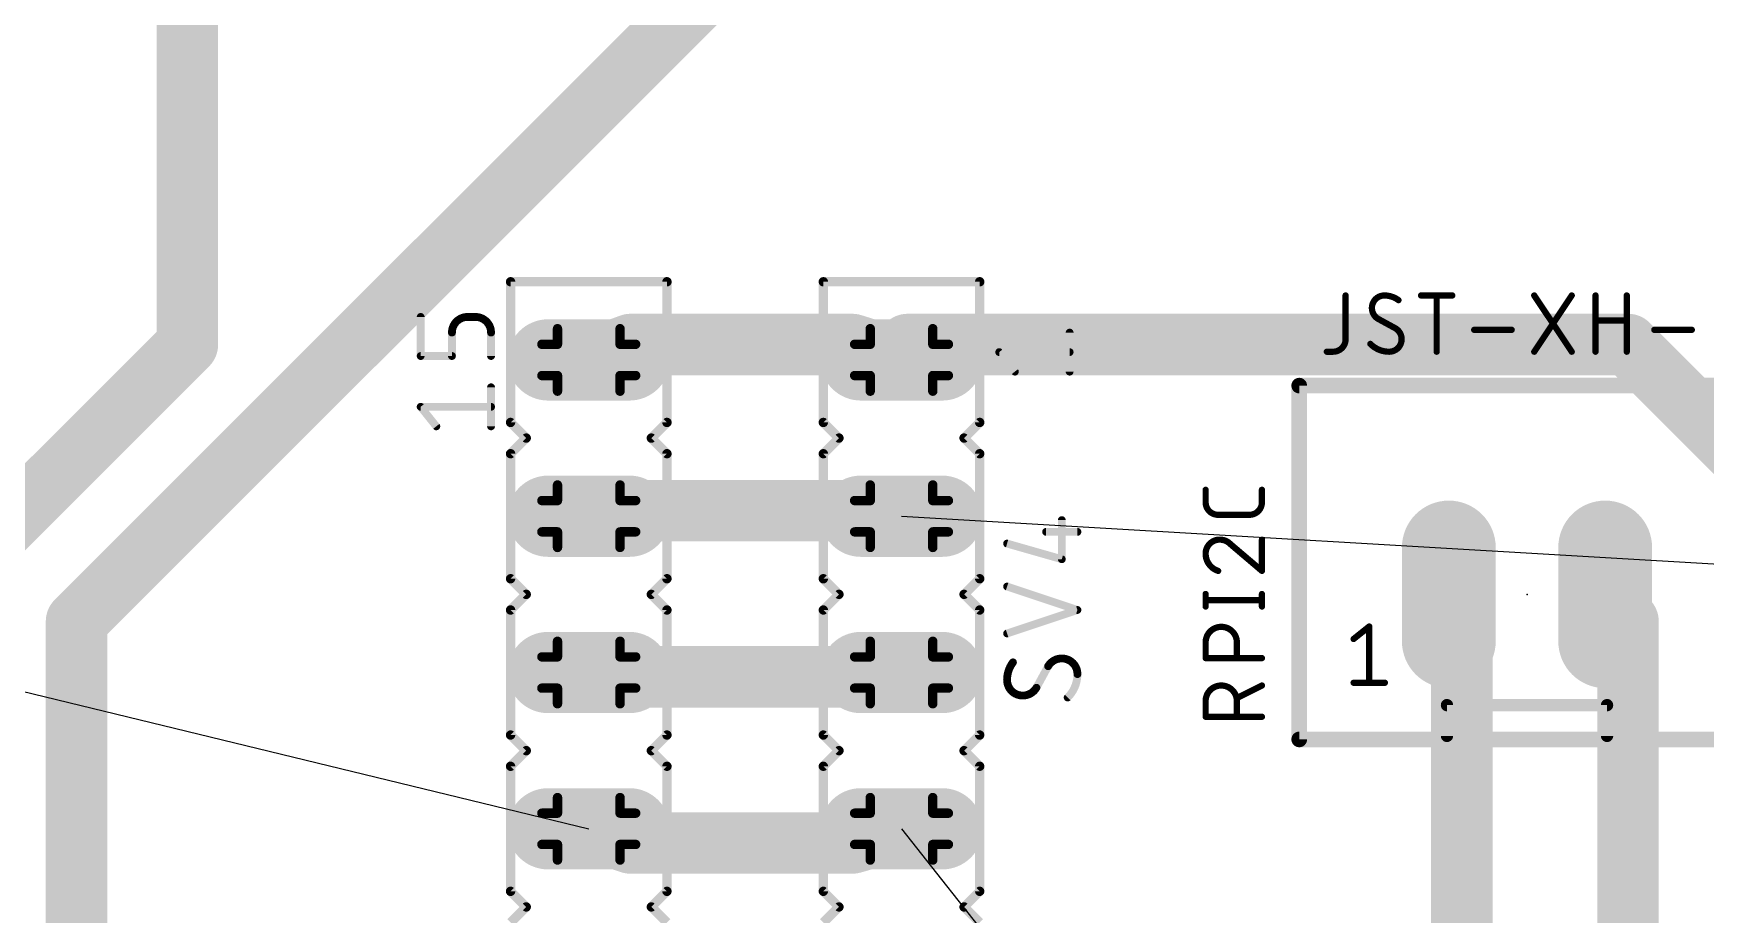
# Model space of a CAD drawing. Extents: x -1 to 132, y 0 to 67.
# Drawn here: x 40.7 to 67.86, y 38.44 to 52.76 of the extents above; entities that cross this region are included whole.
import ezdxf

# ---------------------------------------------------------------- set-up
doc = ezdxf.new("R2010")
doc.units = 0
for name, color, linetype in [('16', 132, 'CONTINUOUS'), ('17', 110, 'CONTINUOUS'), ('19', 53, 'CONTINUOUS'), ('21', 253, 'CONTINUOUS'), ('23', 53, 'CONTINUOUS'), ('25', 253, 'CONTINUOUS'), ('27', 253, 'CONTINUOUS'), ('51', 253, 'CONTINUOUS')]:
    doc.layers.add(name, color=color, linetype=linetype)

# ---------------------------------------------------------------- blocks, each defined once
blk = doc.blocks.new('LONGP100')
at = {"const_width": 1}
blk.add_lwpolyline([(-0.5, 0), (0.5, 0)], dxfattribs=at)
at = {"const_width": 0.5}
for points in [[(-0.5, 0.25, 1), (-0.5, -0.25)], [(0.5, -0.25, 1), (0.5, 0.25)]]:
    blk.add_lwpolyline(points, format="xyb", dxfattribs=at)
blk = doc.blocks.new('RECT')
blk.add_solid([(-0.5, -0.5), (0.5, -0.5), (-0.5, 0.5), (0.5, 0.5)])

msp = doc.modelspace()

# ---------------------------------------------------------------- linework, layer by layer
at = {"layer": '16', "const_width": 1}
for points in [[(41.4, 43.2), (56.7, 58.5)], [(43.2, 47.7), (43.2, 58.5)], [(39.6, 44.1), (43.2, 47.7)], [(50.4, 47.7), (49.72, 47.45)], [(54, 47.7), (50.4, 47.7)], [(54, 47.7), (54.8, 47.45)], [(54.9, 47.7), (54.8, 47.45)], [(54.9, 47.7), (66.6, 47.7)], [(66.6, 47.7), (70.2, 44.1)], [(50.4, 45), (49.72, 44.91)], [(54, 45), (50.4, 45)], [(54, 45), (54.8, 44.91)], [(63.9, 43.2), (63.69, 43.64)], [(66.6, 43.2), (66.23, 43.64)], [(41.4, 32.4), (41.4, 43.2)], [(63.9, 36), (63.9, 43.2)], [(66.6, 36.9), (66.6, 43.2)], [(50.4, 42.3), (49.72, 42.37)], [(54, 42.3), (50.4, 42.3)], [(54, 42.3), (54.8, 42.37)], [(50.4, 39.6), (49.72, 39.83)], [(54, 39.6), (54.8, 39.83)], [(54, 39.6), (50.4, 39.6)]]:
    msp.add_lwpolyline(points, dxfattribs=at)
at = {"layer": '16', "const_width": 0.5}
for points in [[(43.3768, 47.5232, 1), (43.0232, 47.8768)], [(50.4, 47.95, 1), (50.4, 47.45)], [(50.4863, 47.4654, 1), (50.3137, 47.9346)], [(54.0746, 47.9386, 1), (53.9254, 47.4614)], [(54, 47.45, 1), (54, 47.95)], [(54.9, 47.95, 1), (54.9, 47.45)], [(55.1321, 47.6072, 1), (54.6679, 47.7928)], [(66.7768, 47.8768, 1), (66.4232, 47.5232)], [(66.6, 47.45, 1), (66.6, 47.95)], [(42.95, 47.7, 1), (43.45, 47.7)], [(49.6337, 47.6846, 1), (49.8063, 47.2154)], [(54.7254, 47.2114, 1), (54.8746, 47.6886)], [(54.5679, 47.5428, 1), (55.0321, 47.3572)], [(49.6872, 45.1578, 1), (49.7528, 44.6622)], [(50.4, 45.25, 1), (50.4, 44.75)], [(50.4328, 44.7522, 1), (50.3672, 45.2478)], [(54.0279, 45.2484, 1), (53.9721, 44.7516)], [(54, 44.75, 1), (54, 45.25)], [(54.7721, 44.6616, 1), (54.8279, 45.1584)], [(63.9156, 43.7477, 1), (63.4644, 43.5323)], [(66.4213, 43.8009, 1), (66.0387, 43.4791)], [(41.65, 43.2, 1), (41.15, 43.2)], [(41.2232, 43.3768, 1), (41.5768, 43.0232)], [(64.15, 43.2, 1), (63.65, 43.2)], [(63.6744, 43.0923, 1), (64.1256, 43.3077)], [(66.85, 43.2, 1), (66.35, 43.2)], [(66.4087, 43.0391, 1), (66.7913, 43.3609)], [(49.7456, 42.6187, 1), (49.6944, 42.1213)], [(50.4, 42.55, 1), (50.4, 42.05)], [(50.3744, 42.0513, 1), (50.4256, 42.5487)], [(53.9782, 42.549, 1), (54.0218, 42.051)], [(54, 42.05, 1), (54, 42.55)], [(54.8218, 42.121, 1), (54.7782, 42.619)], [(49.8001, 40.0668, 1), (49.6399, 39.5932)], [(54.8691, 39.5897, 1), (54.7309, 40.0703)], [(50.4, 39.85, 1), (50.4, 39.35)], [(50.3199, 39.3632, 1), (50.4801, 39.8368)], [(53.9309, 39.8403, 1), (54.0691, 39.3597)], [(54, 39.35, 1), (54, 39.85)]]:
    msp.add_lwpolyline(points, format="xyb", dxfattribs=at)
at = {"layer": '19'}
for p, q in [((10.89, 49.26), (49.72, 39.83)), ((54.8, 44.91), (76.39, 43.64)), ((54.8, 39.83), (73.85, 15.7))]:
    msp.add_line(p, q, dxfattribs=at)
at = {"layer": '21'}
for points, const_width in [([(48.45, 48.72), (48.45, 46.434)], 0.1524), ([(50.99, 48.72), (48.45, 48.72)], 0.1524), ([(50.99, 46.434), (50.99, 48.72)], 0.1524), ([(56.07, 48.72), (53.53, 48.72)], 0.1524), ([(53.53, 48.72), (53.53, 46.434)], 0.1524), ([(56.07, 46.434), (56.07, 48.72)], 0.1524), ([(46.9895, 47.5135), (46.9895, 48.1485)], 0.127), ([(47.8785, 48.1485), (47.7515, 48.1485)], 0.127), ([(47.4975, 47.8945), (47.4975, 47.5135)], 0.127), ([(48.1325, 47.5135), (48.1325, 47.8945)], 0.127), ([(57.5305, 47.2595), (57.5305, 47.8945)], 0.127), ([(47.4975, 47.5135), (46.9895, 47.5135)], 0.127), ([(56.6415, 47.2595), (56.3875, 47.577)], 0.127), ([(56.3875, 47.577), (57.5305, 47.577)], 0.127), ([(48.1325, 46.3705), (48.1325, 47.0055)], 0.127), ([(68.66, 47.0325), (61.26, 47.0325)], 0.254), ([(61.26, 47.0325), (61.26, 41.2825)], 0.254), ([(47.2435, 46.3705), (46.9895, 46.688)], 0.127), ([(46.9895, 46.688), (48.1325, 46.688)], 0.127), ([(48.45, 46.434), (48.704, 46.18)], 0.1524), ([(50.736, 46.18), (50.99, 46.434)], 0.1524), ([(53.53, 46.434), (53.784, 46.18)], 0.1524), ([(55.816, 46.18), (56.07, 46.434)], 0.1524), ([(48.704, 46.18), (48.45, 45.926)], 0.1524), ([(50.99, 45.926), (50.736, 46.18)], 0.1524), ([(53.784, 46.18), (53.53, 45.926)], 0.1524), ([(56.07, 45.926), (55.816, 46.18)], 0.1524), ([(48.45, 45.926), (48.45, 43.894)], 0.1524), ([(50.99, 43.894), (50.99, 45.926)], 0.1524), ([(53.53, 45.926), (53.53, 43.894)], 0.1524), ([(56.07, 43.894), (56.07, 45.926)], 0.1524), ([(48.45, 43.894), (48.704, 43.64)], 0.1524), ([(50.736, 43.64), (50.99, 43.894)], 0.1524), ([(53.53, 43.894), (53.784, 43.64)], 0.1524), ([(55.816, 43.64), (56.07, 43.894)], 0.1524), ([(48.704, 43.64), (48.45, 43.386)], 0.1524), ([(48.45, 43.386), (48.45, 41.354)], 0.1524), ([(50.99, 43.386), (50.736, 43.64)], 0.1524), ([(50.99, 41.354), (50.99, 43.386)], 0.1524), ([(53.784, 43.64), (53.53, 43.386)], 0.1524), ([(53.53, 43.386), (53.53, 41.354)], 0.1524), ([(56.07, 43.386), (55.816, 43.64)], 0.1524), ([(56.07, 41.354), (56.07, 43.386)], 0.1524), ([(63.66, 41.34), (63.66, 41.84)], 0.2), ([(63.66, 41.84), (66.26, 41.84)], 0.2), ([(66.26, 41.34), (66.26, 41.84)], 0.2), ([(48.45, 41.354), (48.704, 41.1)], 0.1524), ([(50.736, 41.1), (50.99, 41.354)], 0.1524), ([(53.53, 41.354), (53.784, 41.1)], 0.1524), ([(55.816, 41.1), (56.07, 41.354)], 0.1524), ([(61.26, 41.2825), (68.66, 41.2825)], 0.254), ([(48.704, 41.1), (48.45, 40.846)], 0.1524), ([(50.99, 40.846), (50.736, 41.1)], 0.1524), ([(53.784, 41.1), (53.53, 40.846)], 0.1524), ([(56.07, 40.846), (55.816, 41.1)], 0.1524), ([(48.45, 40.846), (48.45, 38.814)], 0.1524), ([(50.99, 38.814), (50.99, 40.846)], 0.1524), ([(53.53, 40.846), (53.53, 38.814)], 0.1524), ([(56.07, 38.814), (56.07, 40.846)], 0.1524), ([(48.45, 38.814), (48.704, 38.56)], 0.1524), ([(50.736, 38.56), (50.99, 38.814)], 0.1524), ([(53.53, 38.814), (53.784, 38.56)], 0.1524), ([(55.816, 38.56), (56.07, 38.814)], 0.1524), ([(48.704, 38.56), (48.45, 38.306)], 0.1524), ([(50.99, 38.306), (50.736, 38.56)], 0.1524), ([(53.784, 38.56), (53.53, 38.306)], 0.1524), ([(56.07, 38.306), (55.816, 38.56)], 0.1524)]:
    msp.add_lwpolyline(points, dxfattribs=dict(at, const_width=const_width))
for points, const_width in [([(48.4881, 48.72, 1), (48.4119, 48.72)], 0.0762), ([(48.45, 48.7581, 1), (48.45, 48.6819)], 0.0762), ([(51.0281, 48.72, 1), (50.9519, 48.72)], 0.0762), ([(50.99, 48.6819, 1), (50.99, 48.7581)], 0.0762), ([(53.53, 48.7581, 1), (53.53, 48.6819)], 0.0762), ([(53.5681, 48.72, 1), (53.4919, 48.72)], 0.0762), ([(56.1081, 48.72, 1), (56.0319, 48.72)], 0.0762), ([(56.07, 48.6819, 1), (56.07, 48.7581)], 0.0762), ([(47.0213, 48.1485, 1), (46.9577, 48.1485)], 0.0635), ([(47.7515, 48.1485, 0.4142), (47.4975, 47.8945)], 0.127), ([(47.7515, 48.1803, 1), (47.7515, 48.1168)], 0.0635), ([(47.7515, 48.1168, 1), (47.7515, 48.1803)], 0.0635), ([(47.8785, 48.1803, 1), (47.8785, 48.1168)], 0.0635), ([(48.1325, 47.8945, 0.4142), (47.8785, 48.1485)], 0.127), ([(47.8785, 48.1168, 1), (47.8785, 48.1803)], 0.0635), ([(47.5293, 47.8945, 1), (47.4657, 47.8945)], 0.0635), ([(47.4657, 47.8945, 1), (47.5293, 47.8945)], 0.0635), ([(48.1643, 47.8945, 1), (48.1007, 47.8945)], 0.0635), ([(48.1007, 47.8945, 1), (48.1643, 47.8945)], 0.0635), ([(57.5623, 47.8945, 1), (57.4988, 47.8945)], 0.0635), ([(46.9895, 47.5453, 1), (46.9895, 47.4817)], 0.0635), ([(46.9577, 47.5135, 1), (47.0213, 47.5135)], 0.0635), ([(47.4657, 47.5135, 1), (47.5293, 47.5135)], 0.0635), ([(47.4975, 47.4817, 1), (47.4975, 47.5453)], 0.0635), ([(48.1007, 47.5135, 1), (48.1643, 47.5135)], 0.0635), ([(56.3875, 47.6088, 1), (56.3875, 47.5453)], 0.0635), ([(56.4123, 47.5968, 1), (56.3627, 47.5572)], 0.0635), ([(57.5305, 47.5453, 1), (57.5305, 47.6088)], 0.0635), ([(56.6167, 47.2397, 1), (56.6663, 47.2793)], 0.0635), ([(57.4988, 47.2595, 1), (57.5623, 47.2595)], 0.0635), ([(48.1643, 47.0055, 1), (48.1007, 47.0055)], 0.0635), ([(61.26, 47.096, 1), (61.26, 46.969)], 0.127), ([(61.3235, 47.0325, 1), (61.1965, 47.0325)], 0.127), ([(46.9895, 46.7198, 1), (46.9895, 46.6563)], 0.0635), ([(47.0143, 46.7078, 1), (46.9647, 46.6682)], 0.0635), ([(48.1325, 46.6563, 1), (48.1325, 46.7198)], 0.0635), ([(48.4119, 46.434, 1), (48.4881, 46.434)], 0.0762), ([(48.4769, 46.4609, 1), (48.4231, 46.4071)], 0.0762), ([(50.9519, 46.434, 1), (51.0281, 46.434)], 0.0762), ([(51.0169, 46.4071, 1), (50.9631, 46.4609)], 0.0762), ([(53.4919, 46.434, 1), (53.5681, 46.434)], 0.0762), ([(53.5569, 46.4609, 1), (53.5031, 46.4071)], 0.0762), ([(56.0319, 46.434, 1), (56.1081, 46.434)], 0.0762), ([(56.0969, 46.4071, 1), (56.0431, 46.4609)], 0.0762), ([(47.2187, 46.3507, 1), (47.2683, 46.3903)], 0.0635), ([(48.1007, 46.3705, 1), (48.1643, 46.3705)], 0.0635), ([(48.7309, 46.1531, 1), (48.6771, 46.2069)], 0.0762), ([(48.6771, 46.1531, 1), (48.7309, 46.2069)], 0.0762), ([(50.7629, 46.2069, 1), (50.7091, 46.1531)], 0.0762), ([(50.7091, 46.2069, 1), (50.7629, 46.1531)], 0.0762), ([(53.8109, 46.1531, 1), (53.7571, 46.2069)], 0.0762), ([(53.7571, 46.1531, 1), (53.8109, 46.2069)], 0.0762), ([(55.8429, 46.2069, 1), (55.7891, 46.1531)], 0.0762), ([(55.7891, 46.2069, 1), (55.8429, 46.1531)], 0.0762), ([(48.4881, 45.926, 1), (48.4119, 45.926)], 0.0762), ([(48.4231, 45.9529, 1), (48.4769, 45.8991)], 0.0762), ([(51.0281, 45.926, 1), (50.9519, 45.926)], 0.0762), ([(50.9631, 45.8991, 1), (51.0169, 45.9529)], 0.0762), ([(53.5681, 45.926, 1), (53.4919, 45.926)], 0.0762), ([(53.5031, 45.9529, 1), (53.5569, 45.8991)], 0.0762), ([(56.1081, 45.926, 1), (56.0319, 45.926)], 0.0762), ([(56.0431, 45.8991, 1), (56.0969, 45.9529)], 0.0762), ([(48.4119, 43.894, 1), (48.4881, 43.894)], 0.0762), ([(48.4769, 43.9209, 1), (48.4231, 43.8671)], 0.0762), ([(50.9519, 43.894, 1), (51.0281, 43.894)], 0.0762), ([(51.0169, 43.8671, 1), (50.9631, 43.9209)], 0.0762), ([(53.4919, 43.894, 1), (53.5681, 43.894)], 0.0762), ([(53.5569, 43.9209, 1), (53.5031, 43.8671)], 0.0762), ([(56.0319, 43.894, 1), (56.1081, 43.894)], 0.0762), ([(56.0969, 43.8671, 1), (56.0431, 43.9209)], 0.0762), ([(48.4881, 43.386, 1), (48.4119, 43.386)], 0.0762), ([(48.7309, 43.6131, 1), (48.6771, 43.6669)], 0.0762), ([(48.6771, 43.6131, 1), (48.7309, 43.6669)], 0.0762), ([(50.7629, 43.6669, 1), (50.7091, 43.6131)], 0.0762), ([(50.7091, 43.6669, 1), (50.7629, 43.6131)], 0.0762), ([(51.0281, 43.386, 1), (50.9519, 43.386)], 0.0762), ([(53.5681, 43.386, 1), (53.4919, 43.386)], 0.0762), ([(53.8109, 43.6131, 1), (53.7571, 43.6669)], 0.0762), ([(53.7571, 43.6131, 1), (53.8109, 43.6669)], 0.0762), ([(55.8429, 43.6669, 1), (55.7891, 43.6131)], 0.0762), ([(55.7891, 43.6669, 1), (55.8429, 43.6131)], 0.0762), ([(56.1081, 43.386, 1), (56.0319, 43.386)], 0.0762), ([(48.4231, 43.4129, 1), (48.4769, 43.3591)], 0.0762), ([(50.9631, 43.3591, 1), (51.0169, 43.4129)], 0.0762), ([(53.5031, 43.4129, 1), (53.5569, 43.3591)], 0.0762), ([(56.0431, 43.3591, 1), (56.0969, 43.4129)], 0.0762), ([(63.71, 41.84, 1), (63.61, 41.84)], 0.1), ([(63.66, 41.89, 1), (63.66, 41.79)], 0.1), ([(66.31, 41.84, 1), (66.21, 41.84)], 0.1), ([(66.26, 41.79, 1), (66.26, 41.89)], 0.1), ([(48.4119, 41.354, 1), (48.4881, 41.354)], 0.0762), ([(48.4769, 41.3809, 1), (48.4231, 41.3271)], 0.0762), ([(50.9519, 41.354, 1), (51.0281, 41.354)], 0.0762), ([(51.0169, 41.3271, 1), (50.9631, 41.3809)], 0.0762), ([(53.4919, 41.354, 1), (53.5681, 41.354)], 0.0762), ([(53.5569, 41.3809, 1), (53.5031, 41.3271)], 0.0762), ([(56.0319, 41.354, 1), (56.1081, 41.354)], 0.0762), ([(56.0969, 41.3271, 1), (56.0431, 41.3809)], 0.0762), ([(61.26, 41.346, 1), (61.26, 41.219)], 0.127), ([(61.1965, 41.2825, 1), (61.3235, 41.2825)], 0.127), ([(63.61, 41.34, 1), (63.71, 41.34)], 0.1), ([(66.21, 41.34, 1), (66.31, 41.34)], 0.1), ([(48.7309, 41.0731, 1), (48.6771, 41.1269)], 0.0762), ([(48.6771, 41.0731, 1), (48.7309, 41.1269)], 0.0762), ([(50.7629, 41.1269, 1), (50.7091, 41.0731)], 0.0762), ([(50.7091, 41.1269, 1), (50.7629, 41.0731)], 0.0762), ([(53.8109, 41.0731, 1), (53.7571, 41.1269)], 0.0762), ([(53.7571, 41.0731, 1), (53.8109, 41.1269)], 0.0762), ([(55.8429, 41.1269, 1), (55.7891, 41.0731)], 0.0762), ([(55.7891, 41.1269, 1), (55.8429, 41.0731)], 0.0762), ([(48.4881, 40.846, 1), (48.4119, 40.846)], 0.0762), ([(48.4231, 40.8729, 1), (48.4769, 40.8191)], 0.0762), ([(51.0281, 40.846, 1), (50.9519, 40.846)], 0.0762), ([(50.9631, 40.8191, 1), (51.0169, 40.8729)], 0.0762), ([(53.5681, 40.846, 1), (53.4919, 40.846)], 0.0762), ([(53.5031, 40.8729, 1), (53.5569, 40.8191)], 0.0762), ([(56.1081, 40.846, 1), (56.0319, 40.846)], 0.0762), ([(56.0431, 40.8191, 1), (56.0969, 40.8729)], 0.0762), ([(48.4119, 38.814, 1), (48.4881, 38.814)], 0.0762), ([(48.4769, 38.8409, 1), (48.4231, 38.7871)], 0.0762), ([(50.9519, 38.814, 1), (51.0281, 38.814)], 0.0762), ([(51.0169, 38.7871, 1), (50.9631, 38.8409)], 0.0762), ([(53.4919, 38.814, 1), (53.5681, 38.814)], 0.0762), ([(53.5569, 38.8409, 1), (53.5031, 38.7871)], 0.0762), ([(56.0319, 38.814, 1), (56.1081, 38.814)], 0.0762), ([(56.0969, 38.7871, 1), (56.0431, 38.8409)], 0.0762), ([(48.7309, 38.5331, 1), (48.6771, 38.5869)], 0.0762), ([(48.6771, 38.5331, 1), (48.7309, 38.5869)], 0.0762), ([(50.7629, 38.5869, 1), (50.7091, 38.5331)], 0.0762), ([(50.7091, 38.5869, 1), (50.7629, 38.5331)], 0.0762), ([(53.8109, 38.5331, 1), (53.7571, 38.5869)], 0.0762), ([(53.7571, 38.5331, 1), (53.8109, 38.5869)], 0.0762), ([(55.8429, 38.5869, 1), (55.7891, 38.5331)], 0.0762), ([(55.7891, 38.5869, 1), (55.8429, 38.5331)], 0.0762)]:
    msp.add_lwpolyline(points, format="xyb", dxfattribs=dict(at, const_width=const_width))
at = {"layer": '23'}
msp.add_point((64.96, 43.64), dxfattribs=at)
at = {"layer": '25'}
for points, const_width in [([(59.7398, 45.1362), (59.7398, 45.3394)], 0.1016), ([(60.6542, 45.3394), (60.6542, 45.1362)], 0.1016), ([(57.4035, 44.2115), (57.4035, 44.8465)], 0.127), ([(60.451, 44.933), (59.943, 44.933)], 0.1016), ([(57.1495, 44.656), (57.6575, 44.656)], 0.127), ([(60.6542, 44.0216), (60.6542, 44.5296)], 0.1016), ([(56.5145, 44.4655), (57.4035, 44.2115)], 0.127), ([(60.1462, 44.4534), (60.6542, 44.0216)], 0.1016), ([(57.6575, 43.386), (56.5145, 43.767)], 0.127), ([(59.7398, 43.4425), (59.7398, 43.6457)], 0.1016), ([(59.7398, 43.5441), (60.6542, 43.5441)], 0.1016), ([(60.6542, 43.4425), (60.6542, 43.6457)], 0.1016), ([(56.5145, 43.005), (57.6575, 43.386)], 0.127), ([(59.7398, 42.6043), (59.7398, 42.8583)], 0.1016), ([(60.6542, 42.6043), (59.7398, 42.6043)], 0.1016), ([(60.2478, 42.8583), (60.2478, 42.6043)], 0.1016), ([(57.1813, 42.4716), (56.9908, 42.1224)], 0.127), ([(60.6542, 42.1588), (60.2478, 41.9556)], 0.1016), ([(59.7398, 41.6508), (59.7398, 41.9048)], 0.1016), ([(60.2478, 41.9048), (60.2478, 41.6508)], 0.1016), ([(60.6542, 41.6508), (59.7398, 41.6508)], 0.1016)]:
    msp.add_lwpolyline(points, dxfattribs=dict(at, const_width=const_width))
for points, const_width in [([(59.7652, 45.3394, 1), (59.7144, 45.3394)], 0.0508), ([(60.6796, 45.3394, 1), (60.6288, 45.3394)], 0.0508), ([(59.7398, 45.1362, 0.4142), (59.943, 44.933)], 0.1016), ([(59.7652, 45.1362, 1), (59.7144, 45.1362)], 0.0508), ([(59.7144, 45.1362, 1), (59.7652, 45.1362)], 0.0508), ([(60.451, 44.933, 0.4142), (60.6542, 45.1362)], 0.1016), ([(60.6796, 45.1362, 1), (60.6288, 45.1362)], 0.0508), ([(60.6288, 45.1362, 1), (60.6796, 45.1362)], 0.0508), ([(57.4353, 44.8465, 1), (57.3717, 44.8465)], 0.0635), ([(59.943, 44.9584, 1), (59.943, 44.9076)], 0.0508), ([(59.943, 44.9076, 1), (59.943, 44.9584)], 0.0508), ([(60.451, 44.9584, 1), (60.451, 44.9076)], 0.0508), ([(60.451, 44.9076, 1), (60.451, 44.9584)], 0.0508), ([(57.1495, 44.6878, 1), (57.1495, 44.6242)], 0.0635), ([(57.6575, 44.6242, 1), (57.6575, 44.6878)], 0.0635), ([(59.9684, 44.5296, 0.4142), (59.7398, 44.301)], 0.1016), ([(60.1462, 44.4534, 0.2053), (59.9684, 44.5296)], 0.1016), ([(59.9684, 44.555, 1), (59.9684, 44.5042)], 0.0508), ([(59.9684, 44.5042, 1), (59.9684, 44.555)], 0.0508), ([(60.6796, 44.5296, 1), (60.6288, 44.5296)], 0.0508), ([(56.5232, 44.496, 1), (56.5058, 44.435)], 0.0635), ([(57.3948, 44.181, 1), (57.4122, 44.242)], 0.0635), ([(59.7398, 44.301, 0.3252), (59.943, 44.0216)], 0.1016), ([(59.7652, 44.301, 1), (59.7144, 44.301)], 0.0508), ([(59.7144, 44.301, 1), (59.7652, 44.301)], 0.0508), ([(60.1627, 44.4728, 1), (60.1297, 44.4341)], 0.0508), ([(60.1278, 44.4359, 1), (60.1646, 44.4709)], 0.0508), ([(57.3717, 44.2115, 1), (57.4353, 44.2115)], 0.0635), ([(59.9352, 43.9974, 1), (59.9508, 44.0458)], 0.0508), ([(60.6288, 44.0216, 1), (60.6796, 44.0216)], 0.0508), ([(60.6377, 44.0023, 1), (60.6707, 44.041)], 0.0508), ([(56.5245, 43.7971, 1), (56.5045, 43.7369)], 0.0635), ([(59.7652, 43.6457, 1), (59.7144, 43.6457)], 0.0508), ([(59.7398, 43.5695, 1), (59.7398, 43.5187)], 0.0508), ([(59.7144, 43.4425, 1), (59.7652, 43.4425)], 0.0508), ([(60.6796, 43.6457, 1), (60.6288, 43.6457)], 0.0508), ([(60.6288, 43.4425, 1), (60.6796, 43.4425)], 0.0508), ([(60.6542, 43.5187, 1), (60.6542, 43.5695)], 0.0508), ([(57.6675, 43.3559, 1), (57.6475, 43.4161)], 0.0635), ([(57.6475, 43.3559, 1), (57.6675, 43.4161)], 0.0635), ([(56.5045, 43.0351, 1), (56.5245, 42.9749)], 0.0635), ([(60.2478, 42.8583, 1), (59.7398, 42.8583)], 0.1016), ([(57.4035, 42.5986, 0.2656), (57.1813, 42.4716)], 0.127), ([(57.4035, 42.6304, 1), (57.4035, 42.5669)], 0.0635), ([(57.6575, 42.3446, 0.4142), (57.4035, 42.5986)], 0.127), ([(57.4035, 42.5669, 1), (57.4035, 42.6304)], 0.0635), ([(59.7652, 42.8583, 1), (59.7144, 42.8583)], 0.0508), ([(59.7144, 42.8583, 1), (59.7652, 42.8583)], 0.0508), ([(59.7398, 42.6297, 1), (59.7398, 42.5789)], 0.0508), ([(60.2732, 42.8583, 1), (60.2224, 42.8583)], 0.0508), ([(60.2224, 42.8583, 1), (60.2732, 42.8583)], 0.0508), ([(60.6542, 42.5789, 1), (60.6542, 42.6297)], 0.0508), ([(56.6098, 42.5351, 0.1623), (56.5145, 42.2493)], 0.127), ([(56.6351, 42.516, 1), (56.5844, 42.5542)], 0.0635), ([(57.1539, 42.4877, 1), (57.2086, 42.4555)], 0.0635), ([(57.2091, 42.4564, 1), (57.1534, 42.4868)], 0.0635), ([(57.4988, 41.9636, 0.2), (57.6575, 42.3446)], 0.127), ([(57.6893, 42.3446, 1), (57.6258, 42.3446)], 0.0635), ([(57.6258, 42.3446, 1), (57.6893, 42.3446)], 0.0635), ([(59.7144, 42.6043, 1), (59.7652, 42.6043)], 0.0508), ([(60.2224, 42.6043, 1), (60.2732, 42.6043)], 0.0508), ([(56.5145, 42.2493, 0.4142), (56.7685, 41.9954)], 0.127), ([(56.5463, 42.2493, 1), (56.4828, 42.2493)], 0.0635), ([(56.4828, 42.2493, 1), (56.5463, 42.2494)], 0.0635), ([(56.7685, 41.9954, 0.2656), (56.9908, 42.1224)], 0.127), ([(56.9629, 42.1376, 1), (57.0186, 42.1071)], 0.0635), ([(57.0181, 42.1062, 1), (56.9634, 42.1385)], 0.0635), ([(60.2478, 41.9048, 1), (59.7398, 41.9048)], 0.1016), ([(60.6656, 42.1361, 1), (60.6428, 42.1815)], 0.0508), ([(56.7685, 42.0271, 1), (56.7685, 41.9636)], 0.0635), ([(56.7685, 41.9636, 1), (56.7685, 42.0271)], 0.0635), ([(57.4764, 41.9861, 1), (57.5211, 41.9411)], 0.0635), ([(59.7652, 41.9048, 1), (59.7144, 41.9048)], 0.0508), ([(59.7144, 41.9048, 1), (59.7652, 41.9048)], 0.0508), ([(60.2364, 41.9783, 1), (60.2592, 41.9329)], 0.0508), ([(60.2732, 41.9048, 1), (60.2224, 41.9048)], 0.0508), ([(60.2224, 41.9048, 1), (60.2732, 41.9048)], 0.0508), ([(59.7398, 41.6762, 1), (59.7398, 41.6254)], 0.0508), ([(59.7144, 41.6508, 1), (59.7652, 41.6508)], 0.0508), ([(60.2224, 41.6508, 1), (60.2732, 41.6508)], 0.0508), ([(60.6542, 41.6254, 1), (60.6542, 41.6762)], 0.0508)]:
    msp.add_lwpolyline(points, format="xyb", dxfattribs=dict(at, const_width=const_width))
at = {"layer": '27', "const_width": 0.1016}
for points in [[(62.0131, 48.4977), (62.0131, 47.7865)], [(63.2383, 48.4977), (63.7463, 48.4977)], [(63.4923, 47.5833), (63.4923, 48.4977)], [(65.0772, 47.5833), (65.6868, 48.4977)], [(65.0772, 48.4977), (65.6868, 47.5833)], [(66.0729, 47.5833), (66.0729, 48.4977)], [(66.5809, 48.4977), (66.5809, 47.5833)], [(62.8217, 47.9643), (62.5423, 48.1167)], [(66.0729, 48.0913), (66.5809, 48.0913)], [(64.1019, 47.9389), (64.7115, 47.9389)], [(67.0279, 47.9389), (67.6375, 47.9389)], [(61.8099, 47.5833), (61.7083, 47.5833)]]:
    msp.add_lwpolyline(points, dxfattribs=at)
at = {"layer": '27'}
for points, const_width in [([(62.0385, 48.4977, 1), (61.9877, 48.4977)], 0.0508), ([(62.6439, 48.4977, 0.4142), (62.4407, 48.2945)], 0.1016), ([(62.8725, 48.4215, 0.1623), (62.6439, 48.4977)], 0.1016), ([(62.6439, 48.5231, 1), (62.6439, 48.4723)], 0.0508), ([(62.6439, 48.4723, 1), (62.6439, 48.5231)], 0.0508), ([(62.8573, 48.4012, 1), (62.8878, 48.4418)], 0.0508), ([(63.2383, 48.5231, 1), (63.2383, 48.4723)], 0.0508), ([(63.5177, 48.4977, 1), (63.4669, 48.4977)], 0.0508), ([(63.7463, 48.4723, 1), (63.7463, 48.5231)], 0.0508), ([(65.0984, 48.5118, 1), (65.0561, 48.4836)], 0.0508), ([(65.708, 48.4836, 1), (65.6657, 48.5118)], 0.0508), ([(66.0983, 48.4977, 1), (66.0475, 48.4977)], 0.0508), ([(66.6063, 48.4977, 1), (66.5555, 48.4977)], 0.0508), ([(62.4407, 48.2945, 0.2656), (62.5423, 48.1167)], 0.1016), ([(62.4661, 48.2945, 1), (62.4153, 48.2945)], 0.0508), ([(62.4153, 48.2945, 1), (62.4661, 48.2945)], 0.0508), ([(62.5545, 48.139, 1), (62.5301, 48.0944)], 0.0508), ([(62.5294, 48.0948, 1), (62.5552, 48.1386)], 0.0508), ([(66.0729, 48.1167, 1), (66.0729, 48.0659)], 0.0508), ([(66.5809, 48.0659, 1), (66.5809, 48.1167)], 0.0508), ([(61.8099, 47.5833, 0.4142), (62.0131, 47.7865)], 0.1016), ([(62.0385, 47.7865, 1), (61.9877, 47.7865)], 0.0508), ([(61.9877, 47.7865, 1), (62.0385, 47.7865)], 0.0508), ([(62.7201, 47.5833, 0.4142), (62.9233, 47.7865)], 0.1016), ([(62.9233, 47.7865, 0.2656), (62.8217, 47.9643)], 0.1016), ([(62.8346, 47.9862, 1), (62.8088, 47.9424)], 0.0508), ([(62.8095, 47.942, 1), (62.8339, 47.9866)], 0.0508), ([(62.9487, 47.7865, 1), (62.8979, 47.7865)], 0.0508), ([(62.8979, 47.7865, 1), (62.9487, 47.7865)], 0.0508), ([(64.1019, 47.9643, 1), (64.1019, 47.9135)], 0.0508), ([(64.7115, 47.9135, 1), (64.7115, 47.9643)], 0.0508), ([(67.0279, 47.9643, 1), (67.0279, 47.9135)], 0.0508), ([(67.6375, 47.9135, 1), (67.6375, 47.9643)], 0.0508), ([(61.7083, 47.6087, 1), (61.7083, 47.5579)], 0.0508), ([(61.8099, 47.6087, 1), (61.8099, 47.5579)], 0.0508), ([(61.8099, 47.5579, 1), (61.8099, 47.6087)], 0.0508), ([(62.4153, 47.7103, 0.2), (62.7201, 47.5833)], 0.1016), ([(62.4333, 47.7282, 1), (62.3973, 47.6924)], 0.0508), ([(62.7201, 47.6087, 1), (62.7201, 47.5579)], 0.0508), ([(62.7201, 47.5579, 1), (62.7201, 47.6087)], 0.0508), ([(63.4669, 47.5833, 1), (63.5177, 47.5833)], 0.0508), ([(65.0561, 47.5974, 1), (65.0984, 47.5692)], 0.0508), ([(65.6657, 47.5692, 1), (65.708, 47.5974)], 0.0508), ([(66.0475, 47.5833, 1), (66.0983, 47.5833)], 0.0508), ([(66.5555, 47.5833, 1), (66.6063, 47.5833)], 0.0508)]:
    msp.add_lwpolyline(points, format="xyb", dxfattribs=dict(at, const_width=const_width))
at = {"layer": '51'}
for points, const_width in [([(50.228, 47.958), (49.212, 47.958)], 0.1524), ([(49.212, 47.958), (49.212, 47.704)], 0.1524), ([(50.228, 47.704), (50.228, 47.958)], 0.1524), ([(55.308, 47.958), (54.292, 47.958)], 0.1524), ([(54.292, 47.958), (54.292, 47.704)], 0.1524), ([(55.308, 47.704), (55.308, 47.958)], 0.1524), ([(49.212, 47.704), (48.958, 47.704)], 0.1524), ([(48.958, 47.704), (48.958, 47.196)], 0.1524), ([(50.482, 47.704), (50.228, 47.704)], 0.1524), ([(50.482, 47.196), (50.482, 47.704)], 0.1524), ([(54.292, 47.704), (54.038, 47.704)], 0.1524), ([(54.038, 47.704), (54.038, 47.196)], 0.1524), ([(55.562, 47.704), (55.308, 47.704)], 0.1524), ([(55.562, 47.196), (55.562, 47.704)], 0.1524), ([(48.958, 47.196), (49.212, 47.196)], 0.1524), ([(49.212, 47.196), (49.212, 46.942)], 0.1524), ([(50.228, 46.942), (50.228, 47.196)], 0.1524), ([(50.228, 47.196), (50.482, 47.196)], 0.1524), ([(54.038, 47.196), (54.292, 47.196)], 0.1524), ([(54.292, 47.196), (54.292, 46.942)], 0.1524), ([(55.308, 46.942), (55.308, 47.196)], 0.1524), ([(55.308, 47.196), (55.562, 47.196)], 0.1524), ([(49.212, 46.942), (50.228, 46.942)], 0.1524), ([(54.292, 46.942), (55.308, 46.942)], 0.1524), ([(50.228, 45.418), (49.212, 45.418)], 0.1524), ([(49.212, 45.418), (49.212, 45.164)], 0.1524), ([(50.228, 45.164), (50.228, 45.418)], 0.1524), ([(55.308, 45.418), (54.292, 45.418)], 0.1524), ([(54.292, 45.418), (54.292, 45.164)], 0.1524), ([(55.308, 45.164), (55.308, 45.418)], 0.1524), ([(49.212, 45.164), (48.958, 45.164)], 0.1524), ([(48.958, 45.164), (48.958, 44.656)], 0.1524), ([(50.482, 45.164), (50.228, 45.164)], 0.1524), ([(50.482, 44.656), (50.482, 45.164)], 0.1524), ([(54.292, 45.164), (54.038, 45.164)], 0.1524), ([(54.038, 45.164), (54.038, 44.656)], 0.1524), ([(55.562, 45.164), (55.308, 45.164)], 0.1524), ([(55.562, 44.656), (55.562, 45.164)], 0.1524), ([(48.958, 44.656), (49.212, 44.656)], 0.1524), ([(49.212, 44.656), (49.212, 44.402)], 0.1524), ([(50.228, 44.402), (50.228, 44.656)], 0.1524), ([(50.228, 44.656), (50.482, 44.656)], 0.1524), ([(54.038, 44.656), (54.292, 44.656)], 0.1524), ([(54.292, 44.656), (54.292, 44.402)], 0.1524), ([(55.308, 44.402), (55.308, 44.656)], 0.1524), ([(55.308, 44.656), (55.562, 44.656)], 0.1524), ([(49.212, 44.402), (50.228, 44.402)], 0.1524), ([(54.292, 44.402), (55.308, 44.402)], 0.1524), ([(50.228, 42.878), (49.212, 42.878)], 0.1524), ([(49.212, 42.878), (49.212, 42.624)], 0.1524), ([(50.228, 42.624), (50.228, 42.878)], 0.1524), ([(55.308, 42.878), (54.292, 42.878)], 0.1524), ([(54.292, 42.878), (54.292, 42.624)], 0.1524), ([(55.308, 42.624), (55.308, 42.878)], 0.1524), ([(62.1433, 42.9145), (62.3973, 43.1177)], 0.1016), ([(62.3973, 43.1177), (62.3973, 42.2033)], 0.1016), ([(49.212, 42.624), (48.958, 42.624)], 0.1524), ([(48.958, 42.624), (48.958, 42.116)], 0.1524), ([(50.482, 42.624), (50.228, 42.624)], 0.1524), ([(50.482, 42.116), (50.482, 42.624)], 0.1524), ([(54.292, 42.624), (54.038, 42.624)], 0.1524), ([(54.038, 42.624), (54.038, 42.116)], 0.1524), ([(55.562, 42.624), (55.308, 42.624)], 0.1524), ([(55.562, 42.116), (55.562, 42.624)], 0.1524), ([(48.958, 42.116), (49.212, 42.116)], 0.1524), ([(49.212, 42.116), (49.212, 41.862)], 0.1524), ([(50.228, 41.862), (50.228, 42.116)], 0.1524), ([(50.228, 42.116), (50.482, 42.116)], 0.1524), ([(54.038, 42.116), (54.292, 42.116)], 0.1524), ([(54.292, 42.116), (54.292, 41.862)], 0.1524), ([(55.308, 41.862), (55.308, 42.116)], 0.1524), ([(55.308, 42.116), (55.562, 42.116)], 0.1524), ([(62.1433, 42.2033), (62.6513, 42.2033)], 0.1016), ([(49.212, 41.862), (50.228, 41.862)], 0.1524), ([(54.292, 41.862), (55.308, 41.862)], 0.1524), ([(50.228, 40.338), (49.212, 40.338)], 0.1524), ([(49.212, 40.338), (49.212, 40.084)], 0.1524), ([(50.228, 40.084), (50.228, 40.338)], 0.1524), ([(55.308, 40.338), (54.292, 40.338)], 0.1524), ([(54.292, 40.338), (54.292, 40.084)], 0.1524), ([(55.308, 40.084), (55.308, 40.338)], 0.1524), ([(49.212, 40.084), (48.958, 40.084)], 0.1524), ([(48.958, 40.084), (48.958, 39.576)], 0.1524), ([(50.482, 40.084), (50.228, 40.084)], 0.1524), ([(50.482, 39.576), (50.482, 40.084)], 0.1524), ([(54.292, 40.084), (54.038, 40.084)], 0.1524), ([(54.038, 40.084), (54.038, 39.576)], 0.1524), ([(55.562, 40.084), (55.308, 40.084)], 0.1524), ([(55.562, 39.576), (55.562, 40.084)], 0.1524), ([(48.958, 39.576), (49.212, 39.576)], 0.1524), ([(49.212, 39.576), (49.212, 39.322)], 0.1524), ([(49.212, 39.322), (50.228, 39.322)], 0.1524), ([(50.228, 39.322), (50.228, 39.576)], 0.1524), ([(50.228, 39.576), (50.482, 39.576)], 0.1524), ([(54.038, 39.576), (54.292, 39.576)], 0.1524), ([(54.292, 39.576), (54.292, 39.322)], 0.1524), ([(54.292, 39.322), (55.308, 39.322)], 0.1524), ([(55.308, 39.322), (55.308, 39.576)], 0.1524), ([(55.308, 39.576), (55.562, 39.576)], 0.1524)]:
    msp.add_lwpolyline(points, dxfattribs=dict(at, const_width=const_width))
for points, const_width in [([(49.212, 47.9961, 1), (49.212, 47.9199)], 0.0762), ([(49.2501, 47.958, 1), (49.1739, 47.958)], 0.0762), ([(50.2661, 47.958, 1), (50.1899, 47.958)], 0.0762), ([(50.228, 47.9199, 1), (50.228, 47.9961)], 0.0762), ([(54.292, 47.9961, 1), (54.292, 47.9199)], 0.0762), ([(54.3301, 47.958, 1), (54.2539, 47.958)], 0.0762), ([(55.3461, 47.958, 1), (55.2699, 47.958)], 0.0762), ([(55.308, 47.9199, 1), (55.308, 47.9961)], 0.0762), ([(48.958, 47.7421, 1), (48.958, 47.6659)], 0.0762), ([(48.9961, 47.704, 1), (48.9199, 47.704)], 0.0762), ([(49.1739, 47.704, 1), (49.2501, 47.704)], 0.0762), ([(49.212, 47.6659, 1), (49.212, 47.7421)], 0.0762), ([(50.228, 47.7421, 1), (50.228, 47.6659)], 0.0762), ([(50.1899, 47.704, 1), (50.2661, 47.704)], 0.0762), ([(50.5201, 47.704, 1), (50.4439, 47.704)], 0.0762), ([(50.482, 47.6659, 1), (50.482, 47.7421)], 0.0762), ([(54.038, 47.7421, 1), (54.038, 47.6659)], 0.0762), ([(54.0761, 47.704, 1), (53.9999, 47.704)], 0.0762), ([(54.2539, 47.704, 1), (54.3301, 47.704)], 0.0762), ([(54.292, 47.6659, 1), (54.292, 47.7421)], 0.0762), ([(55.308, 47.7421, 1), (55.308, 47.6659)], 0.0762), ([(55.2699, 47.704, 1), (55.3461, 47.704)], 0.0762), ([(55.6001, 47.704, 1), (55.5239, 47.704)], 0.0762), ([(55.562, 47.6659, 1), (55.562, 47.7421)], 0.0762), ([(48.958, 47.2341, 1), (48.958, 47.1579)], 0.0762), ([(49.2501, 47.196, 1), (49.1739, 47.196)], 0.0762), ([(49.212, 47.1579, 1), (49.212, 47.2341)], 0.0762), ([(50.2661, 47.196, 1), (50.1899, 47.196)], 0.0762), ([(50.228, 47.2341, 1), (50.228, 47.1579)], 0.0762), ([(50.482, 47.1579, 1), (50.482, 47.2341)], 0.0762), ([(54.038, 47.2341, 1), (54.038, 47.1579)], 0.0762), ([(54.3301, 47.196, 1), (54.2539, 47.196)], 0.0762), ([(54.292, 47.1579, 1), (54.292, 47.2341)], 0.0762), ([(55.3461, 47.196, 1), (55.2699, 47.196)], 0.0762), ([(55.308, 47.2341, 1), (55.308, 47.1579)], 0.0762), ([(55.562, 47.1579, 1), (55.562, 47.2341)], 0.0762), ([(48.9199, 47.196, 1), (48.9961, 47.196)], 0.0762), ([(49.212, 46.9801, 1), (49.212, 46.9039)], 0.0762), ([(50.228, 46.9039, 1), (50.228, 46.9801)], 0.0762), ([(50.4439, 47.196, 1), (50.5201, 47.196)], 0.0762), ([(53.9999, 47.196, 1), (54.0761, 47.196)], 0.0762), ([(54.292, 46.9801, 1), (54.292, 46.9039)], 0.0762), ([(55.308, 46.9039, 1), (55.308, 46.9801)], 0.0762), ([(55.5239, 47.196, 1), (55.6001, 47.196)], 0.0762), ([(49.1739, 46.942, 1), (49.2501, 46.942)], 0.0762), ([(50.1899, 46.942, 1), (50.2661, 46.942)], 0.0762), ([(54.2539, 46.942, 1), (54.3301, 46.942)], 0.0762), ([(55.2699, 46.942, 1), (55.3461, 46.942)], 0.0762), ([(49.212, 45.4561, 1), (49.212, 45.3799)], 0.0762), ([(49.2501, 45.418, 1), (49.1739, 45.418)], 0.0762), ([(50.2661, 45.418, 1), (50.1899, 45.418)], 0.0762), ([(50.228, 45.3799, 1), (50.228, 45.4561)], 0.0762), ([(54.292, 45.4561, 1), (54.292, 45.3799)], 0.0762), ([(54.3301, 45.418, 1), (54.2539, 45.418)], 0.0762), ([(55.3461, 45.418, 1), (55.2699, 45.418)], 0.0762), ([(55.308, 45.3799, 1), (55.308, 45.4561)], 0.0762), ([(48.958, 45.2021, 1), (48.958, 45.1259)], 0.0762), ([(48.9961, 45.164, 1), (48.9199, 45.164)], 0.0762), ([(49.1739, 45.164, 1), (49.2501, 45.164)], 0.0762), ([(49.212, 45.1259, 1), (49.212, 45.2021)], 0.0762), ([(50.228, 45.2021, 1), (50.228, 45.1259)], 0.0762), ([(50.1899, 45.164, 1), (50.2661, 45.164)], 0.0762), ([(50.5201, 45.164, 1), (50.4439, 45.164)], 0.0762), ([(50.482, 45.1259, 1), (50.482, 45.2021)], 0.0762), ([(54.038, 45.2021, 1), (54.038, 45.1259)], 0.0762), ([(54.0761, 45.164, 1), (53.9999, 45.164)], 0.0762), ([(54.2539, 45.164, 1), (54.3301, 45.164)], 0.0762), ([(54.292, 45.1259, 1), (54.292, 45.2021)], 0.0762), ([(55.308, 45.2021, 1), (55.308, 45.1259)], 0.0762), ([(55.2699, 45.164, 1), (55.3461, 45.164)], 0.0762), ([(55.6001, 45.164, 1), (55.5239, 45.164)], 0.0762), ([(55.562, 45.1259, 1), (55.562, 45.2021)], 0.0762), ([(48.958, 44.6941, 1), (48.958, 44.6179)], 0.0762), ([(48.9199, 44.656, 1), (48.9961, 44.656)], 0.0762), ([(49.2501, 44.656, 1), (49.1739, 44.656)], 0.0762), ([(49.212, 44.6179, 1), (49.212, 44.6941)], 0.0762), ([(50.2661, 44.656, 1), (50.1899, 44.656)], 0.0762), ([(50.228, 44.6941, 1), (50.228, 44.6179)], 0.0762), ([(50.4439, 44.656, 1), (50.5201, 44.656)], 0.0762), ([(50.482, 44.6179, 1), (50.482, 44.6941)], 0.0762), ([(54.038, 44.6941, 1), (54.038, 44.6179)], 0.0762), ([(53.9999, 44.656, 1), (54.0761, 44.656)], 0.0762), ([(54.3301, 44.656, 1), (54.2539, 44.656)], 0.0762), ([(54.292, 44.6179, 1), (54.292, 44.6941)], 0.0762), ([(55.3461, 44.656, 1), (55.2699, 44.656)], 0.0762), ([(55.308, 44.6941, 1), (55.308, 44.6179)], 0.0762), ([(55.5239, 44.656, 1), (55.6001, 44.656)], 0.0762), ([(55.562, 44.6179, 1), (55.562, 44.6941)], 0.0762), ([(49.212, 44.4401, 1), (49.212, 44.3639)], 0.0762), ([(49.1739, 44.402, 1), (49.2501, 44.402)], 0.0762), ([(50.1899, 44.402, 1), (50.2661, 44.402)], 0.0762), ([(50.228, 44.3639, 1), (50.228, 44.4401)], 0.0762), ([(54.292, 44.4401, 1), (54.292, 44.3639)], 0.0762), ([(54.2539, 44.402, 1), (54.3301, 44.402)], 0.0762), ([(55.2699, 44.402, 1), (55.3461, 44.402)], 0.0762), ([(55.308, 44.3639, 1), (55.308, 44.4401)], 0.0762), ([(49.212, 42.9161, 1), (49.212, 42.8399)], 0.0762), ([(49.2501, 42.878, 1), (49.1739, 42.878)], 0.0762), ([(50.2661, 42.878, 1), (50.1899, 42.878)], 0.0762), ([(50.228, 42.8399, 1), (50.228, 42.9161)], 0.0762), ([(54.292, 42.9161, 1), (54.292, 42.8399)], 0.0762), ([(54.3301, 42.878, 1), (54.2539, 42.878)], 0.0762), ([(55.3461, 42.878, 1), (55.2699, 42.878)], 0.0762), ([(55.308, 42.8399, 1), (55.308, 42.9161)], 0.0762), ([(62.1274, 42.9343, 1), (62.1592, 42.8947)], 0.0508), ([(62.4227, 43.1177, 1), (62.3719, 43.1177)], 0.0508), ([(62.4132, 43.0979, 1), (62.3814, 43.1375)], 0.0508), ([(48.958, 42.6621, 1), (48.958, 42.5859)], 0.0762), ([(48.9961, 42.624, 1), (48.9199, 42.624)], 0.0762), ([(49.1739, 42.624, 1), (49.2501, 42.624)], 0.0762), ([(49.212, 42.5859, 1), (49.212, 42.6621)], 0.0762), ([(50.228, 42.6621, 1), (50.228, 42.5859)], 0.0762), ([(50.1899, 42.624, 1), (50.2661, 42.624)], 0.0762), ([(50.5201, 42.624, 1), (50.4439, 42.624)], 0.0762), ([(50.482, 42.5859, 1), (50.482, 42.6621)], 0.0762), ([(54.038, 42.6621, 1), (54.038, 42.5859)], 0.0762), ([(54.0761, 42.624, 1), (53.9999, 42.624)], 0.0762), ([(54.2539, 42.624, 1), (54.3301, 42.624)], 0.0762), ([(54.292, 42.5859, 1), (54.292, 42.6621)], 0.0762), ([(55.308, 42.6621, 1), (55.308, 42.5859)], 0.0762), ([(55.2699, 42.624, 1), (55.3461, 42.624)], 0.0762), ([(55.6001, 42.624, 1), (55.5239, 42.624)], 0.0762), ([(55.562, 42.5859, 1), (55.562, 42.6621)], 0.0762), ([(48.958, 42.1541, 1), (48.958, 42.0779)], 0.0762), ([(48.9199, 42.116, 1), (48.9961, 42.116)], 0.0762), ([(49.2501, 42.116, 1), (49.1739, 42.116)], 0.0762), ([(49.212, 42.0779, 1), (49.212, 42.1541)], 0.0762), ([(50.2661, 42.116, 1), (50.1899, 42.116)], 0.0762), ([(50.228, 42.1541, 1), (50.228, 42.0779)], 0.0762), ([(50.4439, 42.116, 1), (50.5201, 42.116)], 0.0762), ([(50.482, 42.0779, 1), (50.482, 42.1541)], 0.0762), ([(54.038, 42.1541, 1), (54.038, 42.0779)], 0.0762), ([(53.9999, 42.116, 1), (54.0761, 42.116)], 0.0762), ([(54.3301, 42.116, 1), (54.2539, 42.116)], 0.0762), ([(54.292, 42.0779, 1), (54.292, 42.1541)], 0.0762), ([(55.3461, 42.116, 1), (55.2699, 42.116)], 0.0762), ([(55.308, 42.1541, 1), (55.308, 42.0779)], 0.0762), ([(55.5239, 42.116, 1), (55.6001, 42.116)], 0.0762), ([(55.562, 42.0779, 1), (55.562, 42.1541)], 0.0762), ([(62.1433, 42.2287, 1), (62.1433, 42.1779)], 0.0508), ([(62.3719, 42.2033, 1), (62.4227, 42.2033)], 0.0508), ([(62.6513, 42.1779, 1), (62.6513, 42.2287)], 0.0508), ([(49.212, 41.9001, 1), (49.212, 41.8239)], 0.0762), ([(49.1739, 41.862, 1), (49.2501, 41.862)], 0.0762), ([(50.1899, 41.862, 1), (50.2661, 41.862)], 0.0762), ([(50.228, 41.8239, 1), (50.228, 41.9001)], 0.0762), ([(54.292, 41.9001, 1), (54.292, 41.8239)], 0.0762), ([(54.2539, 41.862, 1), (54.3301, 41.862)], 0.0762), ([(55.2699, 41.862, 1), (55.3461, 41.862)], 0.0762), ([(55.308, 41.8239, 1), (55.308, 41.9001)], 0.0762), ([(49.212, 40.3761, 1), (49.212, 40.2999)], 0.0762), ([(49.2501, 40.338, 1), (49.1739, 40.338)], 0.0762), ([(50.2661, 40.338, 1), (50.1899, 40.338)], 0.0762), ([(50.228, 40.2999, 1), (50.228, 40.3761)], 0.0762), ([(54.292, 40.3761, 1), (54.292, 40.2999)], 0.0762), ([(54.3301, 40.338, 1), (54.2539, 40.338)], 0.0762), ([(55.3461, 40.338, 1), (55.2699, 40.338)], 0.0762), ([(55.308, 40.2999, 1), (55.308, 40.3761)], 0.0762), ([(48.958, 40.1221, 1), (48.958, 40.0459)], 0.0762), ([(48.9961, 40.084, 1), (48.9199, 40.084)], 0.0762), ([(49.1739, 40.084, 1), (49.2501, 40.084)], 0.0762), ([(49.212, 40.0459, 1), (49.212, 40.1221)], 0.0762), ([(50.228, 40.1221, 1), (50.228, 40.0459)], 0.0762), ([(50.1899, 40.084, 1), (50.2661, 40.084)], 0.0762), ([(50.5201, 40.084, 1), (50.4439, 40.084)], 0.0762), ([(50.482, 40.0459, 1), (50.482, 40.1221)], 0.0762), ([(54.038, 40.1221, 1), (54.038, 40.0459)], 0.0762), ([(54.0761, 40.084, 1), (53.9999, 40.084)], 0.0762), ([(54.2539, 40.084, 1), (54.3301, 40.084)], 0.0762), ([(54.292, 40.0459, 1), (54.292, 40.1221)], 0.0762), ([(55.308, 40.1221, 1), (55.308, 40.0459)], 0.0762), ([(55.2699, 40.084, 1), (55.3461, 40.084)], 0.0762), ([(55.6001, 40.084, 1), (55.5239, 40.084)], 0.0762), ([(55.562, 40.0459, 1), (55.562, 40.1221)], 0.0762), ([(48.958, 39.6141, 1), (48.958, 39.5379)], 0.0762), ([(48.9199, 39.576, 1), (48.9961, 39.576)], 0.0762), ([(49.2501, 39.576, 1), (49.1739, 39.576)], 0.0762), ([(49.212, 39.3601, 1), (49.212, 39.2839)], 0.0762), ([(49.212, 39.5379, 1), (49.212, 39.6141)], 0.0762), ([(50.2661, 39.576, 1), (50.1899, 39.576)], 0.0762), ([(50.228, 39.6141, 1), (50.228, 39.5379)], 0.0762), ([(50.228, 39.2839, 1), (50.228, 39.3601)], 0.0762), ([(50.4439, 39.576, 1), (50.5201, 39.576)], 0.0762), ([(50.482, 39.5379, 1), (50.482, 39.6141)], 0.0762), ([(54.038, 39.6141, 1), (54.038, 39.5379)], 0.0762), ([(53.9999, 39.576, 1), (54.0761, 39.576)], 0.0762), ([(54.3301, 39.576, 1), (54.2539, 39.576)], 0.0762), ([(54.292, 39.3601, 1), (54.292, 39.2839)], 0.0762), ([(54.292, 39.5379, 1), (54.292, 39.6141)], 0.0762), ([(55.3461, 39.576, 1), (55.2699, 39.576)], 0.0762), ([(55.308, 39.6141, 1), (55.308, 39.5379)], 0.0762), ([(55.308, 39.2839, 1), (55.308, 39.3601)], 0.0762), ([(55.5239, 39.576, 1), (55.6001, 39.576)], 0.0762), ([(55.562, 39.5379, 1), (55.562, 39.6141)], 0.0762), ([(49.1739, 39.322, 1), (49.2501, 39.322)], 0.0762), ([(50.1899, 39.322, 1), (50.2661, 39.322)], 0.0762), ([(54.2539, 39.322, 1), (54.3301, 39.322)], 0.0762), ([(55.2699, 39.322, 1), (55.3461, 39.322)], 0.0762)]:
    msp.add_lwpolyline(points, format="xyb", dxfattribs=dict(at, const_width=const_width))

# ---------------------------------------------------------------- block references
at = {"layer": '17'}
for p, xscale, yscale, rotation in [((49.72, 47.45), 1.3208, 1.3208, 180), ((49.72, 47.45), 1.3208, 1.3208, 180), ((49.72, 44.91), 1.3208, 1.3208, 180), ((49.72, 44.91), 1.3208, 1.3208, 180), ((63.69, 43.64), 1.524, 1.524, 90), ((63.69, 43.64), 1.524, 1.524, 90), ((66.23, 43.64), 1.524, 1.524, 90), ((66.23, 43.64), 1.524, 1.524, 90), ((49.72, 42.37), 1.3208, 1.3208, 180), ((49.72, 42.37), 1.3208, 1.3208, 180), ((49.72, 39.83), 1.3208, 1.3208, 180), ((49.72, 39.83), 1.3208, 1.3208, 180)]:
    msp.add_blockref('LONGP100', p, dxfattribs=dict(at, xscale=xscale, yscale=yscale, rotation=rotation))
at = {"layer": '17', "xscale": 1.3208, "yscale": 1.3208}
for p in [(54.8, 47.45), (54.8, 47.45), (54.8, 44.91), (54.8, 44.91), (54.8, 42.37), (54.8, 42.37), (54.8, 39.83), (54.8, 39.83)]:
    msp.add_blockref('LONGP100', p, dxfattribs=at)
at = {"layer": '51', "xscale": 0.254, "yscale": 0.508}
for p, rotation in [((49.212, 47.45), 90), ((50.228, 47.45), 90), ((54.292, 47.45), 270), ((55.308, 47.45), 270), ((49.212, 44.91), 90), ((50.228, 44.91), 90), ((54.292, 44.91), 270), ((55.308, 44.91), 270), ((49.212, 42.37), 90), ((50.228, 42.37), 90), ((54.292, 42.37), 270), ((55.308, 42.37), 270), ((49.212, 39.83), 90), ((50.228, 39.83), 90), ((54.292, 39.83), 270), ((55.308, 39.83), 270)]:
    msp.add_blockref('RECT', p, dxfattribs=dict(at, rotation=rotation))

doc.saveas('drawing.dxf')
